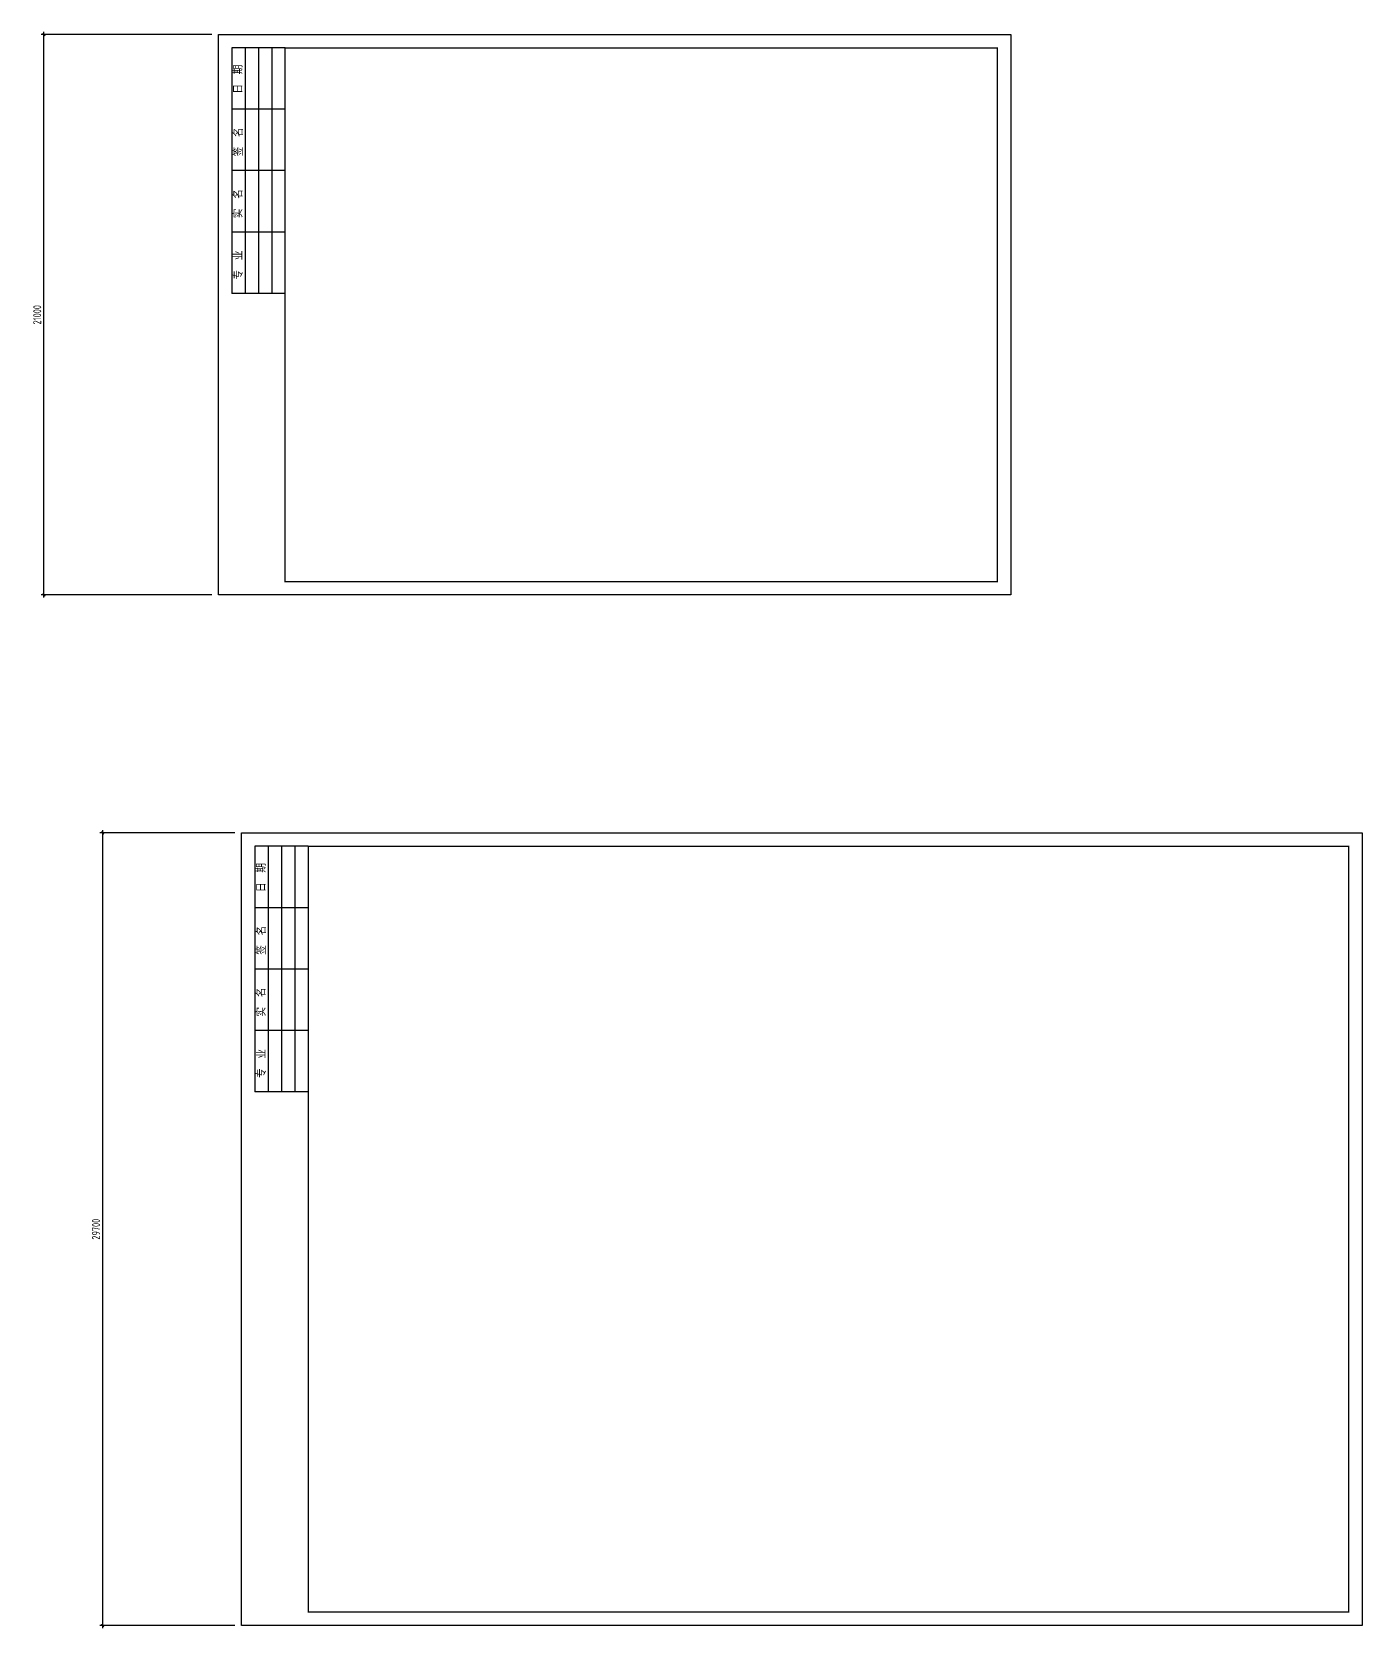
# Model space of a CAD drawing. Header units: millimetres. Extents: x -133666 to 880576, y -269375 to 86941.
# Drawn here: x 178441 to 228300, y -113641 to -53817 of the extents above; entities that cross this region are included whole.
import ezdxf
from ezdxf.enums import TextEntityAlignment as Align

# ---------------------------------------------------------------- set-up
doc = ezdxf.new("R2010")
doc.units = ezdxf.units.MM
doc.header["$LTSCALE"] = 1000
doc.layers.get('0').update_dxf_attribs({"linetype": 'CONTINUOUS'})
doc.layers.get('Defpoints').update_dxf_attribs({"color": 6, "linetype": 'CONTINUOUS'})
for name, color, linetype in [('BORDER', 7, 'CONTINUOUS'), ('DIM', 3, 'CONTINUOUS'), ('TEXT', 7, 'CONTINUOUS'), ('TQ', 7, 'CONTINUOUS'), ('WALL', 2, 'CONTINUOUS')]:
    doc.layers.add(name, color=color, linetype=linetype)
doc.styles.add('TSSD_NORM', font='tssdeng.shx', dxfattribs={"bigfont": 'hztxt.shx'})
doc.styles.add('ZZ', font='tssdeng.shx', dxfattribs={"width": 0.7, "bigfont": 'tssdchn.shx'})
doc.dimstyles.new('TSSD_100_100', dxfattribs={"dimtxt": 300, "dimasz": 100, "dimexe": 100, "dimexo": 250, "dimgap": 100, "dimtad": 1, "dimdec": 0, "dimzin": 0, "dimdsep": 46, "dimtxsty": 'ZZ', "dimblk": 'ARCHTICK', "dimcen": 0, "dimdle": 100, "dimclrd": 256, "dimclrt": 7, "dimadec": 0, "dimazin": 0, "dimtfac": 1, "dimtdec": 0, "dimtix": 1, "dimtmove": 2, "dimatfit": 3, "dimfxl": 0, "dimtolj": 1, "dimtzin": 0, "dimarcsym": 0})

# ---------------------------------------------------------------- blocks, each defined once
blk = doc.blocks.new('_TSHQ_H')
at = {"layer": 'TQ'}
for p, q in [((-92, 0), (-92, 20)), ((0, 20), (-92, 20)), ((-69, 0), (-69, 20)), ((-46, 0), (-46, 20)), ((-23, 0), (-23, 20)), ((0, 0), (0, 20)), ((0, 15), (-92, 15)), ((0, 10), (-92, 10)), ((0, 5), (-92, 5))]:
    blk.add_line(p, q, dxfattribs=at)
at = {"layer": 'TEXT', "style": 'TSSD_NORM'}
for s, p in [('专  业', (-81.37, 15.89)), ('实  名', (-58.38, 16)), ('签  名', (-35.23, 15.89)), ('日  期', (-11.69, 16))]:
    blk.add_text(s, height=3, dxfattribs=at).set_placement(p, align=Align.CENTER)
blk = doc.blocks.new('B20190222130906')
at = {"layer": 'BORDER'}
blk.add_lwpolyline([(0, 0), (0, 21000), (29700, 21000), (29700, 0)], close=True, dxfattribs=at)
at = {"layer": 'BORDER', "const_width": 50}
blk.add_lwpolyline([(2500, 500), (2500, 20500), (29200, 20500), (29200, 500)], close=True, dxfattribs=at)
at = {"layer": 'BORDER', "xscale": 100, "yscale": 100, "zscale": 100, "rotation": 90}
blk.add_blockref('_TSHQ_H', (2500, 20500), dxfattribs=at)
blk = doc.blocks.new('_ArchTick')
at = {"color": 0, "linetype": 'ByBlock', "const_width": 0.4}
blk.add_lwpolyline([(-0.5, -0.5), (0.5, 0.5)], dxfattribs=at)
blk = doc.blocks.new('*D288')
at = {"layer": 'Defpoints', "color": 0, "transparency": 16777216}
for p in [(186300, -83841), (181092, -113541), (186300, -113541)]:
    blk.add_point(p, dxfattribs=at)
at = {"layer": 'DIM', "lineweight": -2, "transparency": 16777216}
blk.add_line((181092, -83741), (181092, -113641), dxfattribs=at)
at = {"layer": 'DIM', "color": 0, "lineweight": -2, "transparency": 16777216}
for p, q in [((186050, -83841), (180992, -83841)), ((186050, -113541), (180992, -113541))]:
    blk.add_line(p, q, dxfattribs=at)
at = {"layer": 'DIM', "lineweight": -2, "transparency": 16777216, "xscale": 100, "yscale": 100, "zscale": 100}
for p, rotation in [((181092, -83841), 90), ((181092, -113541), 270)]:
    blk.add_blockref('_ArchTick', p, dxfattribs=dict(at, rotation=rotation))
at = {"layer": 'DIM', "color": 7, "transparency": 16777216, "insert": (180842, -98691), "char_height": 300, "attachment_point": 5, "rotation": 90, "style": 'ZZ'}
blk.add_mtext('\\A1;29700', dxfattribs=at)
blk = doc.blocks.new('*D289')
at = {"layer": 'Defpoints', "color": 0, "transparency": 16777216}
for p in [(178888, -53917), (185433, -53917), (185433, -74917)]:
    blk.add_point(p, dxfattribs=at)
at = {"layer": 'DIM', "lineweight": -2, "transparency": 16777216}
blk.add_line((178888, -75017), (178888, -53817), dxfattribs=at)
at = {"layer": 'DIM', "color": 0, "lineweight": -2, "transparency": 16777216}
for p, q in [((185183, -53917), (178788, -53917)), ((185183, -74917), (178788, -74917))]:
    blk.add_line(p, q, dxfattribs=at)
at = {"layer": 'DIM', "lineweight": -2, "transparency": 16777216, "xscale": 100, "yscale": 100, "zscale": 100}
for p, rotation in [((178888, -53917), 90), ((178888, -74917), 270)]:
    blk.add_blockref('_ArchTick', p, dxfattribs=dict(at, rotation=rotation))
at = {"layer": 'DIM', "color": 7, "transparency": 16777216, "insert": (178638, -64417), "char_height": 300, "attachment_point": 5, "rotation": 90, "style": 'ZZ'}
blk.add_mtext('\\A1;21000', dxfattribs=at)
blk = doc.blocks.new('B20190319225928')
at = {"layer": 'BORDER'}
blk.add_lwpolyline([(0, 0), (0, 29700), (42000, 29700), (42000, 0)], close=True, dxfattribs=at)
at = {"layer": 'BORDER', "const_width": 50}
blk.add_lwpolyline([(2500, 500), (2500, 29200), (41500, 29200), (41500, 500)], close=True, dxfattribs=at)
at = {"layer": 'BORDER', "xscale": 100, "yscale": 100, "zscale": 100, "rotation": 90}
blk.add_blockref('_TSHQ_H', (2500, 29200), dxfattribs=at)

msp = doc.modelspace()

# ---------------------------------------------------------------- block references
at = {"layer": 'DIM'}
msp.add_blockref('B20190222130906', (185432.7, -74917.2), dxfattribs=at)
at = {"layer": 'WALL'}
msp.add_blockref('B20190319225928', (186299.9, -113540.6), dxfattribs=at)

# ---------------------------------------------------------------- dimensions: what is measured, and where the dimension line sits
at = {"layer": 'DIM'}
for base, p1, p2, picture, middle in [((178887.6, -53917.2), (185432.7, -74917.2), (185432.7, -53917.2), '*D289', (178637.6, -64417.2)), ((181092.2, -113540.6), (186299.9, -83840.6), (186299.9, -113540.6), '*D288', (180842.2, -98690.6))]:
    dim = msp.add_linear_dim(base=base, p1=p1, p2=p2, angle=90, dimstyle='TSSD_100_100', dxfattribs=at)
    dim.commit()
    dim.dimension.update_dxf_attribs({"geometry": picture, "text_midpoint": middle})

doc.saveas('drawing.dxf')
